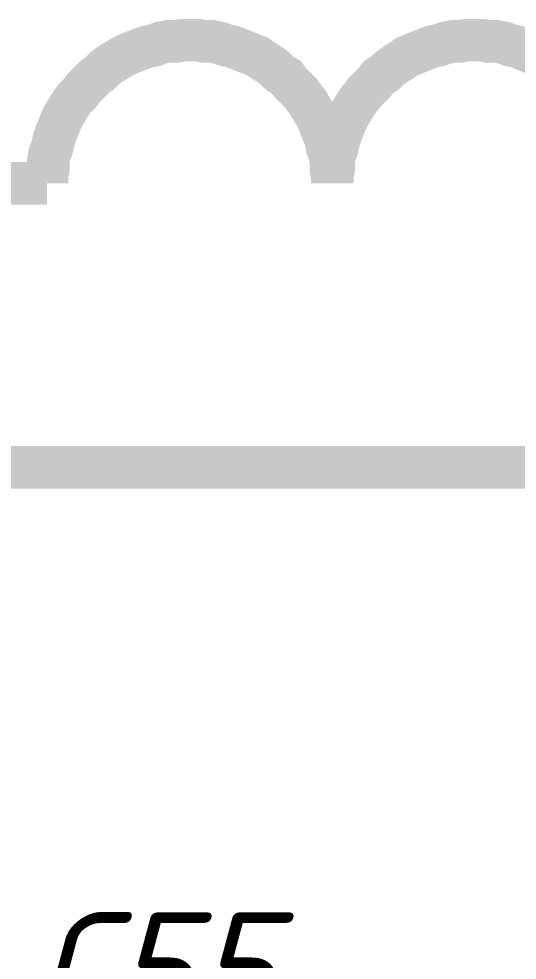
# Model space of a CAD drawing. Header units: inches. Extents: x 0 to 841, y 0 to 594.
# Drawn here: x 539.5 to 548.25, y 121.34 to 137.87 of the extents above; entities that cross this region are included whole.
import ezdxf

# ---------------------------------------------------------------- set-up
doc = ezdxf.new("R2010")
doc.units = ezdxf.units.IN
doc.layers.add('Sheet', color=255, linetype='Continuous')
doc.styles.get("Standard").update_dxf_attribs({"font": 'isocpeui.ttf'})

msp = doc.modelspace()

# ---------------------------------------------------------------- linework, layer by layer
at = {"layer": 'Sheet'}
for points in [[(542.513, 137.495, 0.749, 0.749, 0), (542.379, 137.495, 0.749, 0.749, 0), (542.266, 137.473, 0.749, 0.749, 0), (542.131, 137.473, 0.749, 0.749, 0), (541.997, 137.45, 0.749, 0.749, 0), (541.884, 137.405, 0.749, 0.749, 0), (541.772, 137.383, 0.749, 0.749, 0), (541.637, 137.338, 0.749, 0.749, 0), (541.525, 137.293, 0.749, 0.749, 0), (541.413, 137.248, 0.749, 0.749, 0), (541.323, 137.203, 0.749, 0.749, 0), (541.211, 137.136, 0.749, 0.749, 0), (541.098, 137.068, 0.749, 0.749, 0), (541.009, 137.001, 0.749, 0.749, 0), (540.919, 136.911, 0.749, 0.749, 0), (540.829, 136.844, 0.749, 0.749, 0), (540.739, 136.754, 0.749, 0.749, 0), (540.649, 136.664, 0.749, 0.749, 0), (540.582, 136.574, 0.749, 0.749, 0), (540.492, 136.484, 0.749, 0.749, 0), (540.425, 136.395, 0.749, 0.749, 0), (540.357, 136.282, 0.749, 0.749, 0), (540.29, 136.17, 0.749, 0.749, 0), (540.245, 136.08, 0.749, 0.749, 0), (540.2, 135.968, 0.749, 0.749, 0), (540.155, 135.855, 0.749, 0.749, 0), (540.11, 135.721, 0.749, 0.749, 0), (540.088, 135.608, 0.749, 0.749, 0), (540.043, 135.496, 0.749, 0.749, 0), (540.02, 135.361, 0.749, 0.749, 0), (540.02, 135.227, 0.749, 0.749, 0), (539.998, 135.114, 0.749, 0.749, 0), (539.998, 134.98, 0.749, 0.749, 0)], [(545.006, 134.98, 0.749, 0.749, 0), (545.006, 135.114, 0.749, 0.749, 0), (544.984, 135.227, 0.749, 0.749, 0), (544.984, 135.361, 0.749, 0.749, 0), (544.961, 135.496, 0.749, 0.749, 0), (544.916, 135.608, 0.749, 0.749, 0), (544.894, 135.721, 0.749, 0.749, 0), (544.849, 135.855, 0.749, 0.749, 0), (544.804, 135.968, 0.749, 0.749, 0), (544.759, 136.08, 0.749, 0.749, 0), (544.714, 136.17, 0.749, 0.749, 0), (544.647, 136.282, 0.749, 0.749, 0), (544.579, 136.395, 0.749, 0.749, 0), (544.512, 136.484, 0.749, 0.749, 0), (544.445, 136.574, 0.749, 0.749, 0), (544.355, 136.664, 0.749, 0.749, 0), (544.265, 136.754, 0.749, 0.749, 0), (544.198, 136.844, 0.749, 0.749, 0), (544.085, 136.911, 0.749, 0.749, 0), (543.995, 137.001, 0.749, 0.749, 0), (543.906, 137.068, 0.749, 0.749, 0), (543.793, 137.136, 0.749, 0.749, 0), (543.704, 137.203, 0.749, 0.749, 0), (543.591, 137.248, 0.749, 0.749, 0), (543.479, 137.293, 0.749, 0.749, 0), (543.367, 137.338, 0.749, 0.749, 0), (543.254, 137.383, 0.749, 0.749, 0), (543.142, 137.405, 0.749, 0.749, 0), (543.007, 137.45, 0.749, 0.749, 0), (542.895, 137.473, 0.749, 0.749, 0), (542.76, 137.473, 0.749, 0.749, 0), (542.648, 137.495, 0.749, 0.749, 0), (542.513, 137.495, 0.749, 0.749, 0)], [(547.499, 137.495, 0.749, 0.749, 0), (547.364, 137.495, 0.749, 0.749, 0), (547.252, 137.473, 0.749, 0.749, 0), (547.117, 137.473, 0.749, 0.749, 0), (547.005, 137.45, 0.749, 0.749, 0), (546.87, 137.405, 0.749, 0.749, 0), (546.758, 137.383, 0.749, 0.749, 0), (546.646, 137.338, 0.749, 0.749, 0), (546.533, 137.293, 0.749, 0.749, 0), (546.421, 137.248, 0.749, 0.749, 0), (546.309, 137.203, 0.749, 0.749, 0), (546.219, 137.136, 0.749, 0.749, 0), (546.107, 137.068, 0.749, 0.749, 0), (546.017, 137.001, 0.749, 0.749, 0), (545.927, 136.911, 0.749, 0.749, 0), (545.815, 136.844, 0.749, 0.749, 0), (545.747, 136.754, 0.749, 0.749, 0), (545.657, 136.664, 0.749, 0.749, 0), (545.568, 136.574, 0.749, 0.749, 0), (545.5, 136.484, 0.749, 0.749, 0), (545.433, 136.395, 0.749, 0.749, 0), (545.365, 136.282, 0.749, 0.749, 0), (545.298, 136.17, 0.749, 0.749, 0), (545.253, 136.08, 0.749, 0.749, 0), (545.208, 135.968, 0.749, 0.749, 0), (545.163, 135.855, 0.749, 0.749, 0), (545.118, 135.721, 0.749, 0.749, 0), (545.096, 135.608, 0.749, 0.749, 0), (545.051, 135.496, 0.749, 0.749, 0), (545.029, 135.361, 0.749, 0.749, 0), (545.029, 135.227, 0.749, 0.749, 0), (545.006, 135.114, 0.749, 0.749, 0), (545.006, 134.98, 0.749, 0.749, 0)], [(548.689, 137.203, 0.749, 0.749, 0), (548.577, 137.248, 0.749, 0.749, 0), (548.465, 137.293, 0.749, 0.749, 0), (548.352, 137.338, 0.749, 0.749, 0), (548.24, 137.383, 0.749, 0.749, 0), (548.128, 137.405, 0.749, 0.749, 0), (548.015, 137.45, 0.749, 0.749, 0), (547.881, 137.473, 0.749, 0.749, 0), (547.746, 137.473, 0.749, 0.749, 0), (547.634, 137.495, 0.749, 0.749, 0), (547.499, 137.495, 0.749, 0.749, 0)], [(535.012, 134.98, 0.749, 0.749, 0), (539.998, 134.98, 0.749, 0.749, 0)], [(539.998, 134.98, 0.749, 0.749, 0), (539.998, 134.98, 0.749, 0.749, 0), (539.998, 134.98, 0.749, 0.749, 0), (539.998, 134.98, 0.749, 0.749, 0), (539.998, 134.98, 0.749, 0.749, 0), (539.998, 134.98, 0.749, 0.749, 0), (539.998, 134.98, 0.749, 0.749, 0), (539.998, 134.98, 0.749, 0.749, 0), (539.998, 134.98, 0.749, 0.749, 0), (539.998, 134.98, 0.749, 0.749, 0), (539.998, 134.98, 0.749, 0.749, 0), (539.998, 134.98, 0.749, 0.749, 0), (539.998, 134.98, 0.749, 0.749, 0), (539.998, 134.98, 0.749, 0.749, 0), (539.998, 134.98, 0.749, 0.749, 0), (539.998, 134.98, 0.749, 0.749, 0), (539.998, 134.98, 0.749, 0.749, 0), (539.998, 134.98, 0.749, 0.749, 0), (539.998, 134.98, 0.749, 0.749, 0), (539.998, 134.98, 0.749, 0.749, 0), (539.998, 134.98, 0.749, 0.749, 0), (539.998, 134.98, 0.749, 0.749, 0), (539.998, 134.98, 0.749, 0.749, 0), (539.998, 134.98, 0.749, 0.749, 0), (539.998, 134.98, 0.749, 0.749, 0), (539.998, 134.98, 0.749, 0.749, 0), (539.998, 134.98, 0.749, 0.749, 0), (539.998, 134.98, 0.749, 0.749, 0), (539.998, 134.98, 0.749, 0.749, 0), (539.998, 134.98, 0.749, 0.749, 0), (539.998, 134.98, 0.749, 0.749, 0), (539.998, 134.98, 0.749, 0.749, 0), (539.998, 134.98, 0.749, 0.749, 0)], [(545.006, 134.98, 0.749, 0.749, 0), (545.006, 134.98, 0.749, 0.749, 0), (545.006, 134.98, 0.749, 0.749, 0), (545.006, 134.98, 0.749, 0.749, 0), (545.006, 134.98, 0.749, 0.749, 0), (545.006, 134.98, 0.749, 0.749, 0), (545.006, 134.98, 0.749, 0.749, 0), (545.006, 134.98, 0.749, 0.749, 0), (545.006, 134.98, 0.749, 0.749, 0), (545.006, 134.98, 0.749, 0.749, 0), (545.006, 134.98, 0.749, 0.749, 0), (545.006, 134.98, 0.749, 0.749, 0), (545.006, 134.98, 0.749, 0.749, 0), (545.006, 134.98, 0.749, 0.749, 0), (545.006, 134.98, 0.749, 0.749, 0), (545.006, 134.98, 0.749, 0.749, 0), (545.006, 134.98, 0.749, 0.749, 0), (545.006, 134.98, 0.749, 0.749, 0), (545.006, 134.98, 0.749, 0.749, 0), (545.006, 134.98, 0.749, 0.749, 0), (545.006, 134.98, 0.749, 0.749, 0), (545.006, 134.98, 0.749, 0.749, 0), (545.006, 134.98, 0.749, 0.749, 0), (545.006, 134.98, 0.749, 0.749, 0), (545.006, 134.98, 0.749, 0.749, 0), (545.006, 134.98, 0.749, 0.749, 0), (545.006, 134.98, 0.749, 0.749, 0), (545.006, 134.98, 0.749, 0.749, 0), (545.006, 134.98, 0.749, 0.749, 0), (545.006, 134.98, 0.749, 0.749, 0), (545.006, 134.98, 0.749, 0.749, 0), (545.006, 134.98, 0.749, 0.749, 0), (545.006, 134.98, 0.749, 0.749, 0)], [(539.998, 134.98, 0.3, 0.3, 0), (535.012, 134.98, 0.3, 0.3, 0)], [(535.012, 127.478, 0.749, 0.749, 0), (535.012, 129.994, 0.749, 0.749, 0), (555, 129.994, 0.749, 0.749, 0), (555, 129.994, 0.749, 0.749, 0)]]:
    msp.add_lwpolyline(points, format="xyseb", dxfattribs=at)

# ---------------------------------------------------------------- texts
msp.add_text('C55', height=1.9764, dxfattribs=at).set_placement((539.706, 120.201))

doc.saveas('drawing.dxf')
